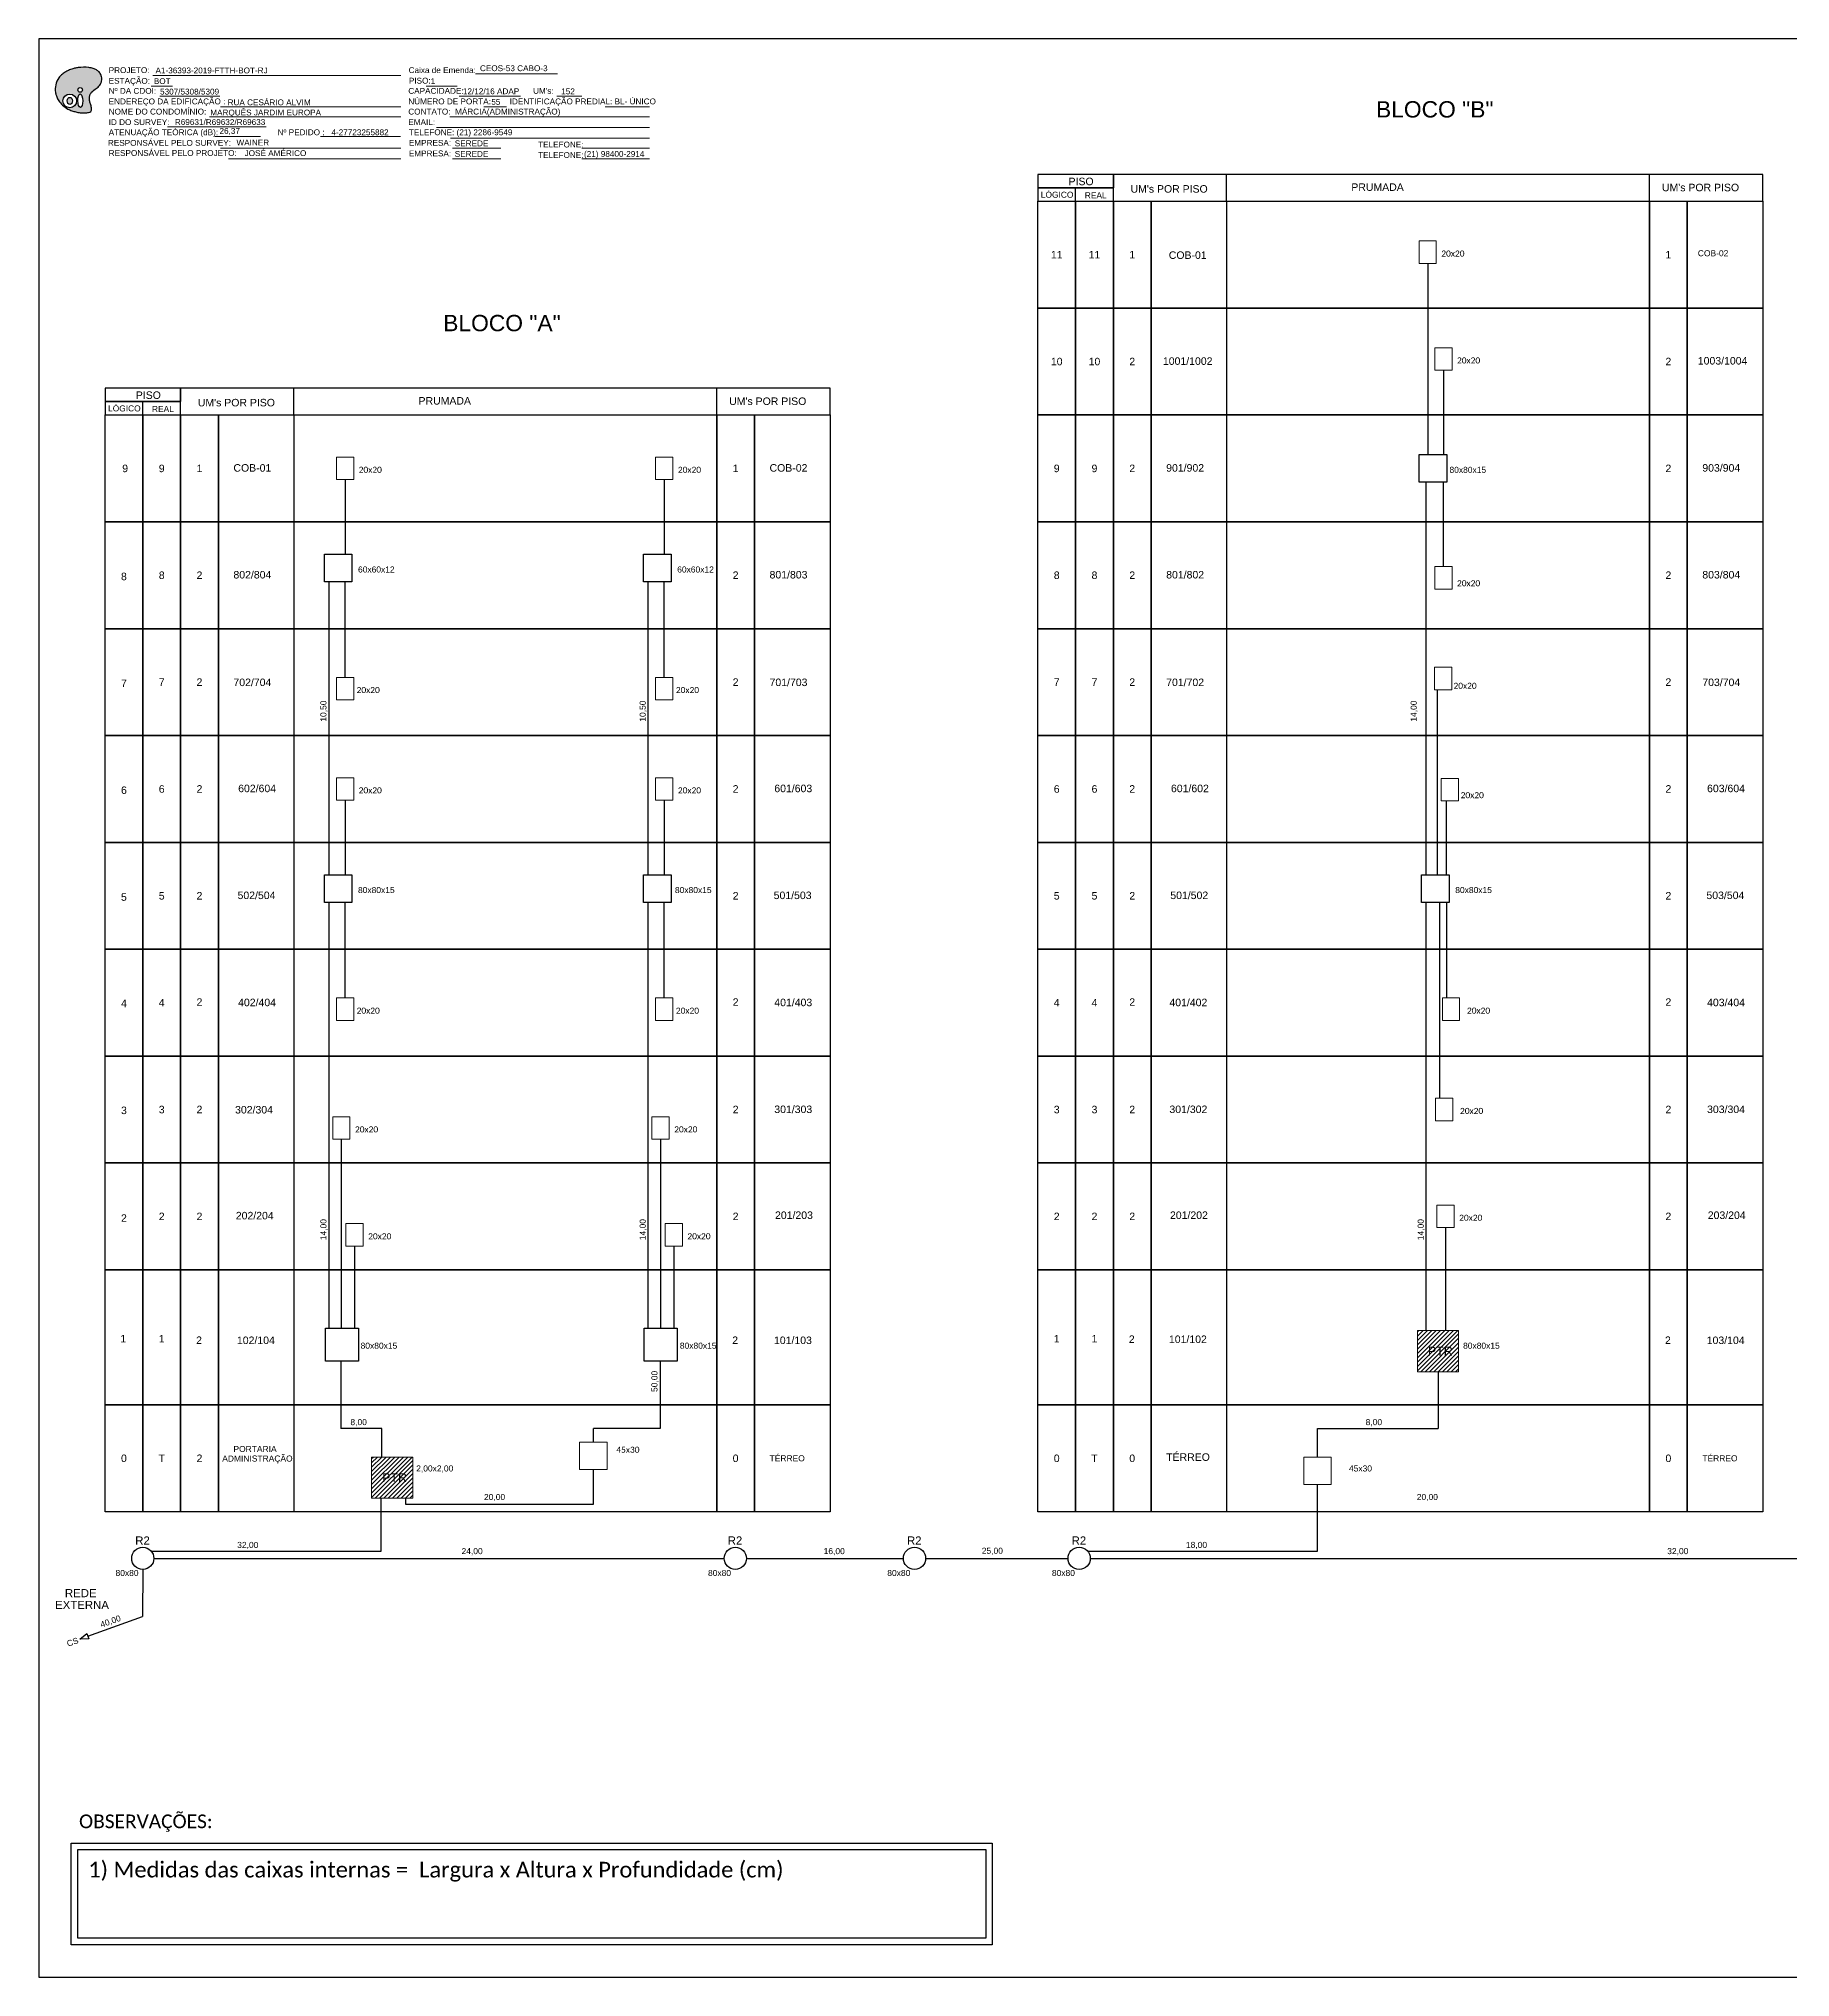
# Model space of a CAD drawing. Header units: millimetres. Extents: x 685560 to 956314, y 7459598 to 7518998.
# Drawn here: x 778887 to 832559, y 7459598 to 7518998 of the extents above; entities that cross this region are included whole.
import ezdxf
from ezdxf.enums import TextEntityAlignment as Align

# ---------------------------------------------------------------- set-up
doc = ezdxf.new("R2010")
doc.units = ezdxf.units.MM
doc.header["$LTSCALE"] = 3
doc.styles.add('ARIAL', font='')
doc.styles.add('WMF-Calibri0', font='')
doc.styles.get('ARIAL').set_extended_font_data('Arial')
doc.styles.get('WMF-Calibri0').set_extended_font_data('Calibri')

# ---------------------------------------------------------------- blocks, each defined once
blk = doc.blocks.new('OI')
h = blk.add_hatch(color=40)
edge = h.paths.add_edge_path()
edge.add_spline(control_points=[(4.35, -0.67), (3.92, -0.99), (3.26, -1.5), (2.81, -2.59), (2.9, -3.5), (3.06, -4.27), (3.31, -4.85), (3.37, -5.39), (3.4, -5.88), (3.2, -6.4), (2.54, -6.61), (1.65, -6.63), (0.55, -6.67), (-0.56, -6.42), (-1.61, -6.14), (-2.77, -5.61), (-3.92, -4.77), (-4.89, -3.7), (-5.34, -2.65), (-5.6, -1.94), (-5.85, -0.96), (-5.71, 0.47), (-5.1, 2.02), (-4.14, 3.02), (-3.3, 3.61), (-2.37, 4.16), (-1.36, 4.44), (-0.56, 4.7), (0.79, 4.85), (2.24, 4.97), (3.79, 4.57), (4.67, 4.21), (5.44, 3.65), (5.76, 2.99), (6.03, 2.21), (6.01, 1.46), (5.72, 0.64), (5.31, 0.08), (4.88, -0.38), (4.51, -0.55), (4.35, -0.67)], knot_values=[0, 0, 0, 0, 1.60434, 2.417191, 3.427595, 4.282808, 4.776746, 5.304182, 5.888771, 6.258406, 6.858137, 7.79129, 8.986195, 10.124242, 11.187857, 12.242908, 13.953784, 15.414161, 16.515391, 17.349188, 17.675853, 19.552021, 21.515531, 22.568638, 23.63245, 24.621084, 25.782718, 26.745347, 27.142653, 29.870543, 31.004649, 31.921532, 32.709589, 33.801391, 34.042471, 35.192333, 35.971461, 36.628871, 37.254359, 37.836911, 37.836911, 37.836911, 37.836911], degree=3, periodic=1)
h.paths.add_polyline_path([(1.13, -0.87, -1), (-0.04, -0.87, -1)], flags=16)
edge = h.paths.add_edge_path(flags=16)
edge.add_ellipse((0.56, -3.59), major_axis=(-0.02, 1.71), ratio=0.361305, start_angle=0, end_angle=360)
h.paths.add_polyline_path([(-0.36, -3.62, -1), (-3.8, -3.62, -1)], flags=16)
edge = h.paths.add_edge_path(flags=0)
edge.add_ellipse((-2.08, -3.62), major_axis=(0, 0.885), ratio=0.758294, start_angle=0, end_angle=360)
at = {"color": 40}
for centre, radius in [((-2.08, -3.62), 1.72), ((0.54, -0.87), 0.587)]:
    blk.add_circle(centre, radius, dxfattribs=at)
blk.add_ellipse((-2.08, -3.62), major_axis=(0, 0.885), ratio=0.758294, start_param=-3.141592653589792, end_param=3.141592653589792, dxfattribs=at)
blk.add_ellipse((0.56, -3.59), major_axis=(-0.02, 1.71), ratio=0.361305, dxfattribs=at)
at = {"color": 40, "start_tangent": (-0.800898, -0.598801), "end_tangent": (-0.800898, -0.598801)}
blk.add_spline([(4.35, -0.67), (3.2, -1.78), (2.9, -2.54), (2.92, -3.55), (3.12, -4.38), (3.28, -4.85), (3.37, -5.37), (3.35, -5.95), (3.2, -6.29), (2.66, -6.55), (1.73, -6.63), (0.54, -6.62), (-0.58, -6.41), (-1.6, -6.11), (-2.56, -5.67), (-3.95, -4.67), (-4.89, -3.56), (-5.37, -2.56), (-5.64, -1.78), (-5.72, -1.46), (-5.63, 0.42), (-4.84, 2.22), (-4.13, 2.99), (-3.27, 3.62), (-2.4, 4.09), (-1.3, 4.47), (-0.37, 4.72), (0.02, 4.77), (2.75, 4.8), (3.85, 4.53), (4.69, 4.16), (5.31, 3.68), (5.85, 2.73), (5.93, 2.5), (5.94, 1.35), (5.67, 0.62), (5.29, 0.08), (4.84, -0.36), (4.35, -0.67)], degree=3, dxfattribs=at)

msp = doc.modelspace()

# ---------------------------------------------------------------- hatches: boundary and pattern name
h = msp.add_hatch()
h.set_pattern_fill('ANSI31', color=1, scale=752.65218, style=0)
h.set_pattern_definition([(45, (798848.55, 7446712.27), (-66.52568, 66.52568), [])])
h.paths.add_polyline_path([(822398, 7479417), (821133, 7479417), (821133, 7478153), (822398, 7478153)])
h.paths.add_polyline_path([(821390, 7478580), (822186, 7478580), (822186, 7478986), (821390, 7478986)], flags=24)
h = msp.add_hatch()
h.set_pattern_fill('ANSI31', color=1, scale=752.65218, style=0)
h.set_pattern_definition([(45, (766803.12, 7442834.48), (-66.52568, 66.52568), [])])
h.paths.add_polyline_path([(790353, 7475539), (789088, 7475539), (789088, 7474275), (790353, 7474275)])
h.paths.add_polyline_path([(789344, 7474702), (790141, 7474702), (790141, 7475109), (789344, 7475109)], flags=24)

# ---------------------------------------------------------------- linework, layer by layer
for points in [[(778887, 7459598), (862987, 7459598), (862987, 7518998), (778887, 7518998)], [(809502, 7514019), (810660, 7514019), (810660, 7510745), (809502, 7510745)], [(810660, 7514019), (811817, 7514019), (811817, 7510745), (810660, 7510745)], [(811817, 7514019), (828246, 7514019), (828246, 7510745), (811817, 7510745)], [(811817, 7514019), (812974, 7514019), (812974, 7510745), (811817, 7510745)], [(812974, 7514019), (815289, 7514019), (815289, 7510745), (812974, 7510745)], [(828246, 7514019), (829403, 7514019), (829403, 7510745), (828246, 7510745)], [(829403, 7514019), (831718, 7514019), (831718, 7510745), (829403, 7510745)], [(809502, 7510745), (810660, 7510745), (810660, 7507471), (809502, 7507471)], [(810660, 7510745), (811817, 7510745), (811817, 7507471), (810660, 7507471)], [(811817, 7510745), (828246, 7510745), (828246, 7507471), (811817, 7507471)], [(811817, 7510745), (812974, 7510745), (812974, 7507471), (811817, 7507471)], [(812974, 7510745), (815289, 7510745), (815289, 7507471), (812974, 7507471)], [(828246, 7510745), (829403, 7510745), (829403, 7507471), (828246, 7507471)], [(829403, 7510745), (831718, 7510745), (831718, 7507471), (829403, 7507471)], [(780919, 7507471), (782076, 7507471), (782076, 7504196), (780919, 7504196)], [(782076, 7507471), (783233, 7507471), (783233, 7504196), (782076, 7504196)], [(783233, 7507471), (799663, 7507471), (799663, 7504196), (783233, 7504196)], [(783233, 7507471), (784391, 7507471), (784391, 7504196), (783233, 7504196)], [(784391, 7507471), (786705, 7507471), (786705, 7504196), (784391, 7504196)], [(799663, 7507471), (800820, 7507471), (800820, 7504196), (799663, 7504196)], [(800820, 7507471), (803135, 7507471), (803135, 7504196), (800820, 7504196)], [(809502, 7507471), (810660, 7507471), (810660, 7504196), (809502, 7504196)], [(810660, 7507471), (811817, 7507471), (811817, 7504196), (810660, 7504196)], [(811817, 7507471), (828246, 7507471), (828246, 7504196), (811817, 7504196)], [(811817, 7507471), (812974, 7507471), (812974, 7504196), (811817, 7504196)], [(812974, 7507471), (815289, 7507471), (815289, 7504196), (812974, 7504196)], [(828246, 7507471), (829403, 7507471), (829403, 7504196), (828246, 7504196)], [(829403, 7507471), (831718, 7507471), (831718, 7504196), (829403, 7504196)], [(780919, 7504196), (782076, 7504196), (782076, 7500922), (780919, 7500922)], [(782076, 7504196), (783233, 7504196), (783233, 7500922), (782076, 7500922)], [(783233, 7504196), (799663, 7504196), (799663, 7500922), (783233, 7500922)], [(783233, 7504196), (784391, 7504196), (784391, 7500922), (783233, 7500922)], [(784391, 7504196), (786705, 7504196), (786705, 7500922), (784391, 7500922)], [(799663, 7504196), (800820, 7504196), (800820, 7500922), (799663, 7500922)], [(800820, 7504196), (803135, 7504196), (803135, 7500922), (800820, 7500922)], [(809502, 7504196), (810660, 7504196), (810660, 7500922), (809502, 7500922)], [(810660, 7504196), (811817, 7504196), (811817, 7500922), (810660, 7500922)], [(811817, 7504196), (828246, 7504196), (828246, 7500922), (811817, 7500922)], [(811817, 7504196), (812974, 7504196), (812974, 7500922), (811817, 7500922)], [(812974, 7504196), (815289, 7504196), (815289, 7500922), (812974, 7500922)], [(828246, 7504196), (829403, 7504196), (829403, 7500922), (828246, 7500922)], [(829403, 7504196), (831718, 7504196), (831718, 7500922), (829403, 7500922)], [(780919, 7500922), (782076, 7500922), (782076, 7497647), (780919, 7497647)], [(782076, 7500922), (783233, 7500922), (783233, 7497647), (782076, 7497647)], [(783233, 7500922), (799663, 7500922), (799663, 7497647), (783233, 7497647)], [(783233, 7500922), (784391, 7500922), (784391, 7497647), (783233, 7497647)], [(784391, 7500922), (786705, 7500922), (786705, 7497647), (784391, 7497647)], [(799663, 7500922), (800820, 7500922), (800820, 7497647), (799663, 7497647)], [(800820, 7500922), (803135, 7500922), (803135, 7497647), (800820, 7497647)], [(809502, 7500922), (810660, 7500922), (810660, 7497647), (809502, 7497647)], [(810660, 7500922), (811817, 7500922), (811817, 7497647), (810660, 7497647)], [(811817, 7500922), (828246, 7500922), (828246, 7497647), (811817, 7497647)], [(811817, 7500922), (812974, 7500922), (812974, 7497647), (811817, 7497647)], [(812974, 7500922), (815289, 7500922), (815289, 7497647), (812974, 7497647)], [(828246, 7500922), (829403, 7500922), (829403, 7497647), (828246, 7497647)], [(829403, 7500922), (831718, 7500922), (831718, 7497647), (829403, 7497647)], [(780919, 7497647), (782076, 7497647), (782076, 7494373), (780919, 7494373)], [(782076, 7497647), (783233, 7497647), (783233, 7494373), (782076, 7494373)], [(783233, 7497647), (799663, 7497647), (799663, 7494373), (783233, 7494373)], [(783233, 7497647), (784391, 7497647), (784391, 7494373), (783233, 7494373)], [(784391, 7497647), (786705, 7497647), (786705, 7494373), (784391, 7494373)], [(799663, 7497647), (800820, 7497647), (800820, 7494373), (799663, 7494373)], [(800820, 7497647), (803135, 7497647), (803135, 7494373), (800820, 7494373)], [(809502, 7497647), (810660, 7497647), (810660, 7494373), (809502, 7494373)], [(810660, 7497647), (811817, 7497647), (811817, 7494373), (810660, 7494373)], [(811817, 7497647), (828246, 7497647), (828246, 7494373), (811817, 7494373)], [(811817, 7497647), (812974, 7497647), (812974, 7494373), (811817, 7494373)], [(812974, 7497647), (815289, 7497647), (815289, 7494373), (812974, 7494373)], [(828246, 7497647), (829403, 7497647), (829403, 7494373), (828246, 7494373)], [(829403, 7497647), (831718, 7497647), (831718, 7494373), (829403, 7494373)], [(780919, 7494373), (782076, 7494373), (782076, 7491099), (780919, 7491099)], [(782076, 7494373), (783233, 7494373), (783233, 7491099), (782076, 7491099)], [(783233, 7494373), (799663, 7494373), (799663, 7491099), (783233, 7491099)], [(783233, 7494373), (784391, 7494373), (784391, 7491099), (783233, 7491099)], [(784391, 7494373), (786705, 7494373), (786705, 7491099), (784391, 7491099)], [(799663, 7494373), (800820, 7494373), (800820, 7491099), (799663, 7491099)], [(800820, 7494373), (803135, 7494373), (803135, 7491099), (800820, 7491099)], [(809502, 7494373), (810660, 7494373), (810660, 7491099), (809502, 7491099)], [(810660, 7494373), (811817, 7494373), (811817, 7491099), (810660, 7491099)], [(811817, 7494373), (828246, 7494373), (828246, 7491099), (811817, 7491099)], [(811817, 7494373), (812974, 7494373), (812974, 7491099), (811817, 7491099)], [(812974, 7494373), (815289, 7494373), (815289, 7491099), (812974, 7491099)], [(828246, 7494373), (829403, 7494373), (829403, 7491099), (828246, 7491099)], [(829403, 7494373), (831718, 7494373), (831718, 7491099), (829403, 7491099)], [(780919, 7491099), (782076, 7491099), (782076, 7487824), (780919, 7487824)], [(782076, 7491099), (783233, 7491099), (783233, 7487824), (782076, 7487824)], [(783233, 7491099), (799663, 7491099), (799663, 7487824), (783233, 7487824)], [(783233, 7491099), (784391, 7491099), (784391, 7487824), (783233, 7487824)], [(784391, 7491099), (786705, 7491099), (786705, 7487824), (784391, 7487824)], [(799663, 7491099), (800820, 7491099), (800820, 7487824), (799663, 7487824)], [(800820, 7491099), (803135, 7491099), (803135, 7487824), (800820, 7487824)], [(809502, 7491099), (810660, 7491099), (810660, 7487824), (809502, 7487824)], [(810660, 7491099), (811817, 7491099), (811817, 7487824), (810660, 7487824)], [(811817, 7491099), (828246, 7491099), (828246, 7487824), (811817, 7487824)], [(811817, 7491099), (812974, 7491099), (812974, 7487824), (811817, 7487824)], [(812974, 7491099), (815289, 7491099), (815289, 7487824), (812974, 7487824)], [(828246, 7491099), (829403, 7491099), (829403, 7487824), (828246, 7487824)], [(829403, 7491099), (831718, 7491099), (831718, 7487824), (829403, 7487824)], [(780919, 7487824), (782076, 7487824), (782076, 7484550), (780919, 7484550)], [(782076, 7487824), (783233, 7487824), (783233, 7484550), (782076, 7484550)], [(783233, 7487824), (799663, 7487824), (799663, 7484550), (783233, 7484550)], [(783233, 7487824), (784391, 7487824), (784391, 7484550), (783233, 7484550)], [(784391, 7487824), (786705, 7487824), (786705, 7484550), (784391, 7484550)], [(799663, 7487824), (800820, 7487824), (800820, 7484550), (799663, 7484550)], [(800820, 7487824), (803135, 7487824), (803135, 7484550), (800820, 7484550)], [(809502, 7487824), (810660, 7487824), (810660, 7484550), (809502, 7484550)], [(810660, 7487824), (811817, 7487824), (811817, 7484550), (810660, 7484550)], [(811817, 7487824), (828246, 7487824), (828246, 7484550), (811817, 7484550)], [(811817, 7487824), (812974, 7487824), (812974, 7484550), (811817, 7484550)], [(812974, 7487824), (815289, 7487824), (815289, 7484550), (812974, 7484550)], [(828246, 7487824), (829403, 7487824), (829403, 7484550), (828246, 7484550)], [(829403, 7487824), (831718, 7487824), (831718, 7484550), (829403, 7484550)], [(780919, 7484550), (782076, 7484550), (782076, 7481276), (780919, 7481276)], [(782076, 7484550), (783233, 7484550), (783233, 7481276), (782076, 7481276)], [(783233, 7484550), (799663, 7484550), (799663, 7481276), (783233, 7481276)], [(783233, 7484550), (784391, 7484550), (784391, 7481276), (783233, 7481276)], [(784391, 7484550), (786705, 7484550), (786705, 7481276), (784391, 7481276)], [(799663, 7484550), (800820, 7484550), (800820, 7481276), (799663, 7481276)], [(800820, 7484550), (803135, 7484550), (803135, 7481276), (800820, 7481276)], [(809502, 7484550), (810660, 7484550), (810660, 7481276), (809502, 7481276)], [(810660, 7484550), (811817, 7484550), (811817, 7481276), (810660, 7481276)], [(811817, 7484550), (828246, 7484550), (828246, 7481276), (811817, 7481276)], [(811817, 7484550), (812974, 7484550), (812974, 7481276), (811817, 7481276)], [(812974, 7484550), (815289, 7484550), (815289, 7481276), (812974, 7481276)], [(828246, 7484550), (829403, 7484550), (829403, 7481276), (828246, 7481276)], [(829403, 7484550), (831718, 7484550), (831718, 7481276), (829403, 7481276)], [(780919, 7481276), (782076, 7481276), (782076, 7477137), (780919, 7477137)], [(782076, 7481276), (783233, 7481276), (783233, 7477137), (782076, 7477137)], [(783233, 7481276), (799663, 7481276), (799663, 7477137), (783233, 7477137)], [(783233, 7481276), (784391, 7481276), (784391, 7477137), (783233, 7477137)], [(784391, 7481276), (786705, 7481276), (786705, 7477137), (784391, 7477137)], [(799663, 7481276), (800820, 7481276), (800820, 7477137), (799663, 7477137)], [(800820, 7481276), (803135, 7481276), (803135, 7477137), (800820, 7477137)], [(809502, 7481276), (810660, 7481276), (810660, 7477137), (809502, 7477137)], [(810660, 7481276), (811817, 7481276), (811817, 7477137), (810660, 7477137)], [(811817, 7481276), (828246, 7481276), (828246, 7477137), (811817, 7477137)], [(811817, 7481276), (812974, 7481276), (812974, 7477137), (811817, 7477137)], [(812974, 7481276), (815289, 7481276), (815289, 7477137), (812974, 7477137)], [(828246, 7481276), (829403, 7481276), (829403, 7477137), (828246, 7477137)], [(829403, 7481276), (831718, 7481276), (831718, 7477137), (829403, 7477137)], [(780919, 7477137), (782076, 7477137), (782076, 7473862), (780919, 7473862)], [(782076, 7477137), (783233, 7477137), (783233, 7473862), (782076, 7473862)], [(783233, 7477137), (799663, 7477137), (799663, 7473862), (783233, 7473862)], [(783233, 7477137), (784391, 7477137), (784391, 7473862), (783233, 7473862)], [(784391, 7477137), (786705, 7477137), (786705, 7473862), (784391, 7473862)], [(799663, 7477137), (800820, 7477137), (800820, 7473862), (799663, 7473862)], [(800820, 7477137), (803135, 7477137), (803135, 7473862), (800820, 7473862)], [(809502, 7477137), (810660, 7477137), (810660, 7473862), (809502, 7473862)], [(810660, 7477137), (811817, 7477137), (811817, 7473862), (810660, 7473862)], [(811817, 7477137), (828246, 7477137), (828246, 7473862), (811817, 7473862)], [(811817, 7477137), (812974, 7477137), (812974, 7473862), (811817, 7473862)], [(812974, 7477137), (815289, 7477137), (815289, 7473862), (812974, 7473862)], [(828246, 7477137), (829403, 7477137), (829403, 7473862), (828246, 7473862)], [(829403, 7477137), (831718, 7477137), (831718, 7473862), (829403, 7473862)], [(779881, 7463708), (808106, 7463708), (808106, 7460591), (779881, 7460591)], [(780081, 7463508), (807906, 7463508), (807906, 7460791), (780081, 7460791)]]:
    msp.add_lwpolyline(points, close=True)
at = {"color": 7, "lineweight": 0}
for points in [[(782386, 7517873), (789983, 7517873)], [(792267, 7517922), (794780, 7517922)], [(782334, 7517545), (782989, 7517545)], [(782601, 7517238), (784440, 7517238)], [(790763, 7517549), (791711, 7517549)], [(791768, 7517238), (793647, 7517238)], [(794762, 7517238), (795528, 7517238)], [(784116, 7516603), (789983, 7516603)], [(784457, 7516914), (789983, 7516914)], [(791479, 7516603), (797602, 7516603)], [(792526, 7516914), (793221, 7516914)], [(796243, 7516914), (797599, 7516914)], [(782832, 7516296), (785851, 7516296)], [(784286, 7516000), (785680, 7516000)], [(787519, 7516000), (789969, 7516000)], [(791075, 7516279), (797602, 7516279)], [(791504, 7515955), (797602, 7515955)], [(784457, 7515644), (789983, 7515644)], [(784706, 7515320), (789983, 7515320)], [(791565, 7515644), (793045, 7515644)], [(791565, 7515320), (793045, 7515320)], [(795525, 7515644), (797602, 7515644)], [(795525, 7515320), (797602, 7515320)]]:
    msp.add_lwpolyline(points, dxfattribs=at)
at = {"color": 0}
for points in [[(809502, 7514431), (811817, 7514431), (811817, 7514842), (809502, 7514842)], [(809502, 7514019), (811817, 7514019), (811817, 7514431), (809502, 7514431)], [(780919, 7507882), (783233, 7507882), (783233, 7508293), (780919, 7508293)], [(780919, 7507471), (783233, 7507471), (783233, 7507882), (780919, 7507882)]]:
    msp.add_lwpolyline(points, close=True, dxfattribs=at)
for points in [[(811817, 7514019), (831718, 7514019), (831718, 7514842), (811817, 7514842), (811817, 7514842), (811817, 7514431)], [(828245, 7514019), (828245, 7514842)], [(821449, 7512114), (821449, 7506255)], [(821930, 7508840), (821930, 7506255)], [(783233, 7507471), (803135, 7507471), (803135, 7508293), (783233, 7508293), (783233, 7508293), (783233, 7507882)], [(799661, 7507471), (799661, 7508293)], [(788273, 7505489), (788273, 7503202)], [(798055, 7505489), (798055, 7503202)], [(821407, 7493379), (821407, 7505412)], [(821930, 7502827), (821930, 7505412)], [(787783, 7493379), (787783, 7502359)], [(788273, 7499429), (788273, 7502359)], [(797565, 7493379), (797565, 7502359)], [(798055, 7499429), (798055, 7502359)], [(821735, 7499051), (821735, 7493379)], [(788273, 7495665), (788273, 7493379)], [(798055, 7495665), (798055, 7493379)], [(822026, 7493379), (822026, 7495646)], [(787783, 7489261), (787783, 7492536)], [(788273, 7489606), (788273, 7492536)], [(797565, 7489261), (797565, 7492536)], [(798055, 7489606), (798055, 7492536)], [(821407, 7489261), (821407, 7492536)], [(821820, 7486532), (821820, 7492536)], [(822033, 7489606), (822033, 7492536)], [(787783, 7479485), (787783, 7489261)], [(797565, 7479485), (797565, 7489261)], [(821407, 7479417), (821407, 7489261)], [(788159, 7485276), (788159, 7479485)], [(797942, 7485276), (797942, 7479485)], [(821996, 7482568), (821996, 7479417)], [(788564, 7482002), (788564, 7479485)], [(798346, 7482002), (798346, 7479485)], [(788144, 7478473), (788144, 7476410)], [(797926, 7478473), (797926, 7476410)], [(821766, 7478153), (821766, 7476410)], [(789396, 7475539), (789396, 7476410), (788144, 7476410)], [(797926, 7476410), (797926, 7476410), (795882, 7476410)], [(795882, 7475998), (795882, 7476410)], [(818075, 7475539), (818075, 7476410), (821766, 7476410)], [(790122, 7474275), (790122, 7474094), (795882, 7474094), (795882, 7475155)]]:
    msp.add_lwpolyline(points)
at = {"linetype": 'Continuous'}
for points in [[(815289, 7514019), (815289, 7514842)], [(810660, 7514019), (810660, 7514431)], [(786705, 7507471), (786705, 7508293)], [(782076, 7507471), (782076, 7507882)]]:
    msp.add_lwpolyline(points, dxfattribs=at)
at = {"color": 0, "lineweight": 0}
for points in [[(821184, 7512804), (821713, 7512804), (821713, 7512114), (821184, 7512114)], [(821665, 7509529), (822195, 7509529), (822195, 7508840), (821665, 7508840)], [(788008, 7506178), (788538, 7506178), (788538, 7505489), (788008, 7505489)], [(797790, 7506178), (798320, 7506178), (798320, 7505489), (797790, 7505489)], [(822195, 7502137), (821665, 7502137), (821665, 7502827), (822195, 7502827)], [(788538, 7498740), (788008, 7498740), (788008, 7499429), (788538, 7499429)], [(798320, 7498740), (797790, 7498740), (797790, 7499429), (798320, 7499429)], [(821662, 7499740), (822192, 7499740), (822192, 7499051), (821662, 7499051)], [(788008, 7496355), (788538, 7496355), (788538, 7495665), (788008, 7495665)], [(797790, 7496355), (798320, 7496355), (798320, 7495665), (797790, 7495665)], [(821859, 7496336), (822389, 7496336), (822389, 7495646), (821859, 7495646)], [(788538, 7488917), (788008, 7488917), (788008, 7489606), (788538, 7489606)], [(798320, 7488917), (797790, 7488917), (797790, 7489606), (798320, 7489606)], [(822429, 7488917), (821899, 7488917), (821899, 7489606), (822429, 7489606)], [(822216, 7485842), (821686, 7485842), (821686, 7486532), (822216, 7486532)], [(787894, 7485966), (788424, 7485966), (788424, 7485276), (787894, 7485276)], [(797677, 7485966), (798207, 7485966), (798207, 7485276), (797677, 7485276)], [(821731, 7483258), (822261, 7483258), (822261, 7482568), (821731, 7482568)], [(788299, 7482691), (788828, 7482691), (788828, 7482002), (788299, 7482002)], [(798081, 7482691), (798611, 7482691), (798611, 7482002), (798081, 7482002)]]:
    msp.add_lwpolyline(points, close=True, dxfattribs=at)
at = {"color": 1}
for points in [[(821192, 7506255), (822035, 7506255), (822035, 7505412), (821192, 7505412)], [(787640, 7503202), (788483, 7503202), (788483, 7502359), (787640, 7502359)], [(797422, 7503202), (798265, 7503202), (798265, 7502359), (797422, 7502359)], [(787640, 7493379), (788483, 7493379), (788483, 7492536), (787640, 7492536)], [(797422, 7493379), (798265, 7493379), (798265, 7492536), (797422, 7492536)], [(821264, 7493379), (822107, 7493379), (822107, 7492536), (821264, 7492536)], [(787677, 7479485), (788689, 7479485), (788689, 7478473), (787677, 7478473)], [(797440, 7479485), (798451, 7479485), (798451, 7478473), (797440, 7478473)]]:
    msp.add_lwpolyline(points, close=True, dxfattribs=at)
at = {"color": 1, "lineweight": 0}
for points in [[(821133, 7479417), (822398, 7479417), (822398, 7478153), (821133, 7478153)], [(789088, 7475539), (790353, 7475539), (790353, 7474275), (789088, 7474275)]]:
    msp.add_lwpolyline(points, close=True, dxfattribs=at)
at = {"lineweight": 0}
for points in [[(795461, 7475998), (796304, 7475998), (796304, 7475155), (795461, 7475155)], [(817653, 7475539), (818496, 7475539), (818496, 7474696), (817653, 7474696)]]:
    msp.add_lwpolyline(points, close=True, dxfattribs=at)
at = {"color": 3}
for points in [[(811030, 7472653), (818075, 7472653), (818075, 7474696)], [(782336, 7472653), (789380, 7472653), (789380, 7474275)], [(782415, 7472434), (799891, 7472434)], [(800571, 7472434), (805384, 7472434)], [(806064, 7472434), (810429, 7472434)], [(811109, 7472434), (846795, 7472434)]]:
    msp.add_lwpolyline(points, dxfattribs=at)
at = {"color": 1}
for points in [[(782075, 7472094), (782069, 7470654)], [(780392, 7470050), (782069, 7470654)], [(780422, 7469966), (780147, 7469962), (780361, 7470135), (780422, 7469966)]]:
    msp.add_lwpolyline(points, dxfattribs=at)
for centre in [(782075, 7472434), (800231, 7472434), (805724, 7472434), (810769, 7472434)]:
    msp.add_circle(centre, 340)

# ---------------------------------------------------------------- block references
at = {"color": 7, "xscale": 121.392392519577, "yscale": 121.392392553389, "zscale": 121.3923925163967, "rotation": 0.1532895858424417}
msp.add_blockref('OI', (780090, 7517535), dxfattribs=at)

# ---------------------------------------------------------------- texts
at = {"color": 7, "lineweight": 0, "style": 'ARIAL'}
for s, height, p in [('PROJETO:', 179.3, (781030, 7517947)), ('ESTAÇÃO:', 179.3, (781030, 7517619)), ('Caixa de Emenda:', 179.27, (790221, 7517947)), ('PISO:', 179.3, (790229, 7517624)), ('Nº DA CDOI:', 179.27, (781030, 7517312)), ('ENDEREÇO DA EDIFICAÇÃO :', 179.27, (781030, 7516989)), ('CAPACIDADE:', 179.27, (790211, 7517312)), ('NÚMERO DE PORTA:', 179.27, (790211, 7516989)), ('IDENTIFICAÇÃO PREDIAL: BL- ÚNICO', 179.27, (793319, 7516989)), ("UM's:", 179.3, (794035, 7517312)), ('NOME DO CONDOMÍNIO:', 179.27, (781030, 7516677)), ('ID DO SURVEY:', 179.27, (781030, 7516354)), ('CONTATO:  MÁRCIA(ADMINISTRAÇÃO) ', 179.27, (790211, 7516677)), ('EMAIL:', 179.3, (790211, 7516354)), ('RESPONSÁVEL PELO SURVEY:', 179.27, (781006, 7515719)), ('ATENUAÇÃO TEÓRICA (dB):', 179.27, (781030, 7516043)), ('Nº PEDIDO :   4-27723255882', 179.27, (786205, 7516043)), ('TELEFONE: (21) 2286-9549 ', 179.27, (790229, 7516043)), ('EMPRESA:', 179.3, (790229, 7515719)), ('RESPONSÁVEL PELO PROJETO:', 179.27, (781030, 7515408)), ('EMPRESA:', 179.3, (790229, 7515395)), ('TELEFONE:', 179.3, (794189, 7515668)), ('TELEFONE:', 179.3, (794189, 7515345))]:
    msp.add_text(s, height=height, dxfattribs=at).set_placement(p)
at = {"color": 7, "style": 'ARIAL'}
for s, height, p in [('BOT', 179.3, (782414, 7517610)), ('A1-36393-2019-FTTH-BOT-RJ ', 179.27, (782465, 7517938)), ('1', 179, (790898, 7517609)), ('CEOS-53 CABO-3', 179.27, (792407, 7518006)), ('RUA CESÁRIO ALVIM', 179.27, (784674, 7516960)), ('12/12/16 ADAP', 179.27, (791885, 7517300)), ('55', 179.3, (792755, 7516974)), ('152', 179.3, (794897, 7517298)), ('R69631/R69632/R69633', 179.27, (783058, 7516357)), ('MARQUÊS JARDIM EUROPA', 179.27, (784143, 7516649)), ('26,37', 179.3, (784426, 7516084)), ('WAINER', 179.3, (784946, 7515728)), ('SEREDE', 179.3, (791635, 7515704)), ('JOSÉ AMÉRICO', 179.27, (785195, 7515404)), ('SEREDE', 179.3, (791635, 7515380)), ('(21) 98400-2914', 179.27, (795595, 7515380))]:
    msp.add_text(s, height=height, dxfattribs=at).set_placement(p)
msp.add_text('5307/5308/5309', height=179.27, dxfattribs=at).set_placement((783509, 7517290), align=Align.CENTER)
at = {"color": 4, "style": 'ARIAL'}
for s, p in [('BLOCO "B"', (819865, 7516586)), ('BLOCO "A"', (791281, 7510037))]:
    msp.add_text(s, height=500, dxfattribs=at).set_placement(p)
at = {"color": 0, "style": 'ARIAL'}
for s, height, p in [('     PISO', 230, (809998, 7514511)), ('  LÓGICO', 184, (809451, 7514127)), ('    REAL', 184, (810655, 7514110)), ("UM's POR PISO", 230, (812344, 7514283)), ('PRUMADA', 230, (819109, 7514337)), ("UM's POR PISO", 230, (828628, 7514326)), ('     PISO', 230, (781415, 7507963)), ('  LÓGICO', 184, (780868, 7507579)), ('    REAL', 184, (782071, 7507561)), ("UM's POR PISO", 230, (783761, 7507734)), ('PRUMADA', 230, (790525, 7507789)), ("UM's POR PISO", 230, (800044, 7507777))]:
    msp.add_text(s, height=height, dxfattribs=at).set_placement(p)
for s, height, style, p in [('COB-01', 230, 'ARIAL', (813516, 7512253)), ('20x20', 185.4, 'WMF-Calibri0', (821866, 7512324)), ('COB-02', 185.4, 'ARIAL', (829727, 7512334)), ('1001/1002', 230, 'ARIAL', (813336, 7509006)), ('20x20', 185.4, 'WMF-Calibri0', (822347, 7509049)), ('1003/1004', 230, 'ARIAL', (829727, 7509016)), ('COB-01', 230, 'ARIAL', (784853, 7505734)), ('20x20', 185.4, 'WMF-Calibri0', (788690, 7505698)), ('20x20', 185.4, 'WMF-Calibri0', (798472, 7505698)), ('COB-02', 230, 'ARIAL', (801282, 7505734)), ('901/902', 230, 'ARIAL', (813436, 7505734)), ('80x80x15', 185.4, 'ARIAL', (822117, 7505696)), ('903/904', 230, 'ARIAL', (829865, 7505734)), ('60x60x12 ', 185.4, 'ARIAL', (788670, 7502643)), ('60x60x12', 185.4, 'ARIAL', (798452, 7502643)), ('802/804', 230, 'ARIAL', (784853, 7502460)), ('801/803', 230, 'ARIAL', (801282, 7502460)), ('801/802', 230, 'ARIAL', (813436, 7502460)), ('20x20', 185.4, 'WMF-Calibri0', (822347, 7502221)), ('803/804', 230, 'ARIAL', (829865, 7502460)), ('702/704', 230, 'ARIAL', (784853, 7499163)), ('701/703', 230, 'ARIAL', (801282, 7499163)), ('701/702', 230, 'ARIAL', (813436, 7499163)), ('20x20', 185.4, 'WMF-Calibri0', (822239, 7499079)), ('703/704', 230, 'ARIAL', (829865, 7499163)), ('20x20', 185.4, 'WMF-Calibri0', (788627, 7498949)), ('20x20', 185.4, 'WMF-Calibri0', (798410, 7498949)), ('602/604', 230, 'ARIAL', (784998, 7495911)), ('20x20', 185.4, 'WMF-Calibri0', (788690, 7495875)), ('20x20', 185.4, 'WMF-Calibri0', (798472, 7495875)), ('601/603', 230, 'ARIAL', (801427, 7495911)), ('601/602', 230, 'ARIAL', (813582, 7495911)), ('20x20', 185.4, 'WMF-Calibri0', (822459, 7495728)), ('603/604', 230, 'ARIAL', (830011, 7495911)), ('502/504', 230, 'ARIAL', (784979, 7492636)), ('80x80x15 ', 185.4, 'ARIAL', (788670, 7492820)), ('80x80x15', 185.4, 'ARIAL', (798382, 7492820)), ('501/503', 230, 'ARIAL', (801408, 7492636)), ('501/502', 230, 'ARIAL', (813562, 7492636)), ('80x80x15 ', 185.4, 'ARIAL', (822294, 7492820)), ('503/504', 230, 'ARIAL', (829991, 7492636)), ('402/404', 230, 'ARIAL', (784996, 7489353)), ('20x20', 185.4, 'WMF-Calibri0', (788627, 7489126)), ('20x20', 185.4, 'WMF-Calibri0', (798410, 7489126)), ('401/403', 230, 'ARIAL', (801427, 7489353)), ('401/402', 230, 'ARIAL', (813535, 7489353)), ('20x20', 185.4, 'WMF-Calibri0', (822652, 7489126)), ('403/404', 230, 'ARIAL', (830011, 7489353)), ('302/304', 230, 'ARIAL', (784903, 7486066)), ('301/303', 230, 'ARIAL', (801427, 7486079)), ('301/302', 230, 'ARIAL', (813535, 7486079)), ('20x20', 185.4, 'WMF-Calibri0', (822440, 7486052)), ('303/304', 230, 'ARIAL', (830011, 7486079)), ('20x20', 185.4, 'WMF-Calibri0', (788577, 7485486)), ('20x20', 185.4, 'WMF-Calibri0', (798359, 7485486)), ('202/204', 230, 'ARIAL', (784925, 7482821)), ('201/203', 230, 'ARIAL', (801449, 7482834)), ('201/202', 230, 'ARIAL', (813552, 7482834)), ('20x20', 185.4, 'WMF-Calibri0', (822413, 7482778)), ('203/204', 230, 'ARIAL', (830032, 7482834)), ('20x20', 185.4, 'WMF-Calibri0', (788981, 7482211)), ('20x20', 185.4, 'WMF-Calibri0', (798763, 7482211)), ('102/104', 230, 'ARIAL', (784960, 7479001)), ('101/103', 230, 'ARIAL', (801417, 7479001)), ('101/102', 230, 'ARIAL', (813520, 7479033)), ('103/104', 230, 'ARIAL', (830000, 7479001)), ('80x80x15 ', 185.4, 'ARIAL', (788750, 7478858)), ('80x80x15 ', 185.4, 'ARIAL', (798533, 7478858)), ('PTR', 271.1, 'ARIAL', (821458, 7478649)), ('80x80x15', 185.4, 'ARIAL', (822534, 7478858)), ('8,00', 185.4, 'ARIAL', (788438, 7476516)), ('8,00', 185.4, 'ARIAL', (819548, 7476516)), ('ADMINISTRAÇÃO', 185.36, 'ARIAL', (784509, 7475400)), ('PORTARIA', 185.4, 'ARIAL', (784853, 7475693)), ('45x30', 185.4, 'WMF-Calibri0', (796585, 7475670)), ('TÉRREO', 185.4, 'ARIAL', (801282, 7475408)), ('TÉRREO', 230, 'ARIAL', (813436, 7475422)), ('TÉRREO', 185.4, 'ARIAL', (829865, 7475408)), ('PTR', 271.1, 'ARIAL', (789412, 7474771)), ('2,00x2,00', 185.4, 'ARIAL', (790453, 7475096)), ('45x30', 185.4, 'ARIAL', (819037, 7475096)), ('20,00', 185.4, 'ARIAL', (792531, 7474221)), ('20,00', 185.4, 'ARIAL', (821115, 7474221)), ('R2', 250.2, 'ARIAL', (781843, 7472856)), ('32,00', 185.4, 'ARIAL', (784968, 7472753)), ('24,00', 185.4, 'ARIAL', (791842, 7472563)), ('R2', 250.2, 'ARIAL', (799999, 7472856)), ('16,00', 185.4, 'ARIAL', (802939, 7472563)), ('R2', 250.2, 'ARIAL', (805492, 7472856)), ('25,00', 185.4, 'ARIAL', (807785, 7472574)), ('R2', 250.2, 'ARIAL', (810537, 7472856)), ('18,00', 185.4, 'ARIAL', (814041, 7472753)), ('32,00', 185.4, 'ARIAL', (828789, 7472563)), ('80x80', 185.4, 'ARIAL', (781240, 7471893)), ('80x80', 185.4, 'ARIAL', (799396, 7471893)), ('80x80', 185.4, 'ARIAL', (804889, 7471893)), ('80x80', 185.4, 'ARIAL', (809934, 7471893)), ('REDE', 250.2, 'ARIAL', (779688, 7471243)), ('EXTERNA', 250.2, 'ARIAL', (779387, 7470882))]:
    msp.add_text(s, height=height, dxfattribs=dict(style=style)).set_placement(p)
at = {"style": 'ARIAL'}
for s, rotation, p in [('10,50', 90, (787703, 7498072)), ('10,50', 90, (797486, 7498072)), ('14,00', 90, (821112, 7498072)), ('14,00', 90, (787703, 7482183)), ('14,00', 90, (797486, 7482183)), ('14,00', 90, (821327, 7482183)), ('50,00', 90, (797846, 7477533)), ('40,00', 19.78304, (780812, 7470308)), ('CS', 19.78304, (779785, 7469722))]:
    msp.add_text(s, height=185.4, rotation=rotation, dxfattribs=at).set_placement(p)
at = {"attachment_point": 1, "style": 'WMF-Calibri0'}
for s, insert, char_height, width in [('OBSERVAÇÕES:', (780121, 7464585), 420, 38805.46), ('1) Medidas das caixas internas =  Largura x Altura x Profundidade (cm)', (780403, 7463135), 480, 44349.1)]:
    msp.add_mtext(s, dxfattribs=dict(at, insert=insert, char_height=char_height, width=width))
at = {"style": 'ARIAL', "flags": 12}
for tag, p in [('11', (810081, 7512382)), ('11', (811238, 7512382)), ('1', (812395, 7512383)), ('1', (828825, 7512383)), ('10', (810081, 7509108)), ('10', (811238, 7509108)), ('2', (812395, 7509108)), ('2', (828825, 7509108)), ('9', (781534, 7505833)), ('9', (782655, 7505833)), ('1', (783812, 7505834)), ('1', (800241, 7505834)), ('9', (810081, 7505833)), ('9', (811238, 7505833)), ('2', (812395, 7505834)), ('2', (828825, 7505834)), ('8', (781497, 7502522)), ('8', (782655, 7502559)), ('2', (783812, 7502560)), ('2', (800241, 7502560)), ('8', (810081, 7502559)), ('8', (811238, 7502559)), ('2', (812395, 7502560)), ('2', (828825, 7502560)), ('7', (781497, 7499247)), ('7', (782655, 7499285)), ('2', (783812, 7499285)), ('2', (800241, 7499285)), ('7', (810081, 7499285)), ('7', (811238, 7499285)), ('2', (812395, 7499285)), ('2', (828825, 7499285)), ('6', (781497, 7495973)), ('6', (782655, 7496010)), ('2', (783812, 7496011)), ('2', (800241, 7496011)), ('6', (810081, 7496010)), ('6', (811238, 7496010)), ('2', (812395, 7496011)), ('2', (828825, 7496011)), ('5', (781497, 7492699)), ('5', (782655, 7492736)), ('2', (783812, 7492737)), ('2', (800241, 7492737)), ('5', (810081, 7492736)), ('5', (811238, 7492736)), ('2', (812395, 7492737)), ('2', (828825, 7492737)), ('4', (781497, 7489438)), ('4', (782655, 7489462)), ('2', (783812, 7489480)), ('2', (800241, 7489480)), ('4', (810081, 7489462)), ('4', (811238, 7489462)), ('2', (812395, 7489480)), ('2', (828825, 7489480)), ('3', (781497, 7486162)), ('3', (782655, 7486187)), ('2', (783812, 7486188)), ('2', (800241, 7486188)), ('3', (810081, 7486187)), ('3', (811238, 7486187)), ('2', (812395, 7486188)), ('2', (828825, 7486188)), ('2', (781497, 7482862)), ('2', (782655, 7482913)), ('2', (783812, 7482913)), ('2', (800241, 7482913)), ('2', (810081, 7482913)), ('2', (811238, 7482913)), ('2', (812395, 7482913)), ('2', (828825, 7482913)), ('1', (781476, 7479165)), ('1', (782655, 7479164)), ('2', (783798, 7479118)), ('2', (800227, 7479118)), ('1', (810081, 7479164)), ('1', (811238, 7479164)), ('2', (812381, 7479150)), ('2', (828810, 7479118)), ('0', (781497, 7475500)), ('T', (782655, 7475500)), ('2', (783812, 7475500)), ('0', (800241, 7475500)), ('0', (810081, 7475500)), ('T', (811238, 7475500)), ('0', (812395, 7475500)), ('0', (828825, 7475500))]:
    msp.add_attdef(tag, text='XX', height=230, dxfattribs=at).set_placement(p, align=Align.MIDDLE_CENTER)

doc.saveas('drawing.dxf')
